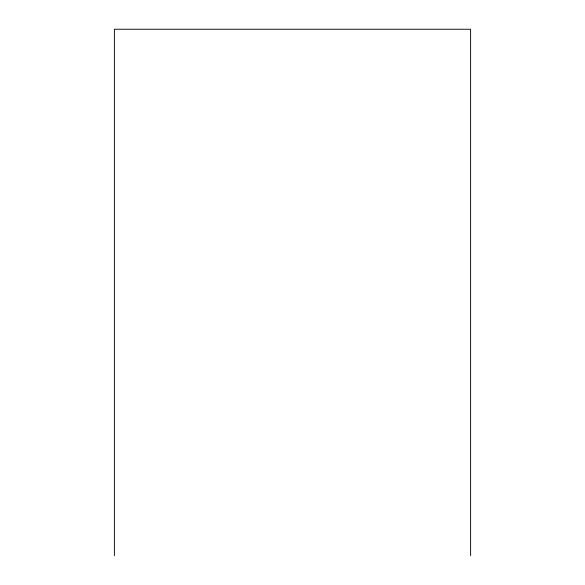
<?xml version="1.0" encoding="UTF-8"?>
<svg xmlns="http://www.w3.org/2000/svg" width="585" height="585" viewBox="0 0 585 585"><rect width="100%" height="100%" fill="white"/><g stroke="black" fill="none" stroke-linecap="round" stroke-linejoin="round"><path stroke-width="0.88" d="M470.611 555.75L470.611 29.25L114.389 29.25L114.389 555.75"/></g></svg>
